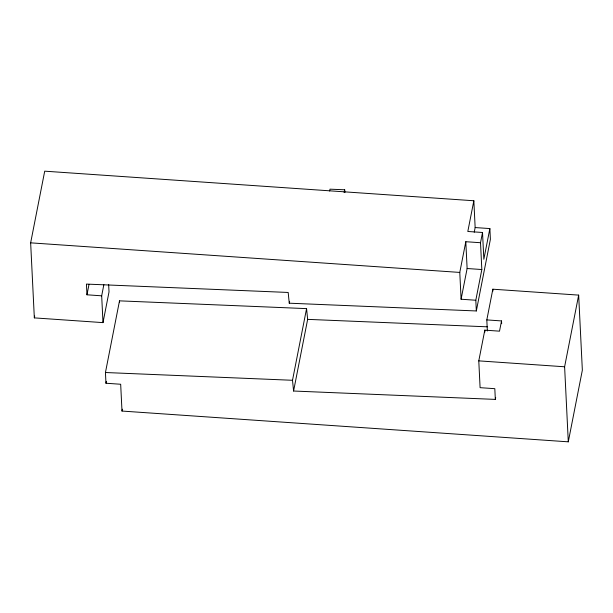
<?xml version="1.0" encoding="UTF-8"?>
<svg xmlns="http://www.w3.org/2000/svg" width="613" height="613" viewBox="0 0 613 613"><rect width="100%" height="100%" fill="white"/><g stroke="black" fill="none" stroke-linecap="round" stroke-linejoin="round"><path stroke-width="0.92" d="M108.654 284.509L109.022 291.903L102.992 322.622L34.336 317.886L30.65 242.84L44.711 171.173L473.841 200.757L475.152 227.561L474.24 232.212M34.336 317.886L34.696 316.024M103.865 284.647L101.681 295.818L86.962 294.799L88.977 284.562M487.358 331.005L486.814 319.909L492.844 289.198L578.664 295.114L582.35 370.16L568.289 441.827L121.995 411.055L120.677 384.251L105.965 383.24L105.444 372.52L119.504 300.853L306.569 308.615L307.649 319.365L293.589 391.025L495.335 399.4L495.702 397.538M105.965 383.24L106.333 381.378M121.995 411.055L122.362 409.193M475.152 227.561L489.871 228.572L490.392 239.3L476.332 310.96L289.259 303.197L289.627 301.335M293.589 391.025L292.508 380.282L306.569 308.615M329.633 191.034L330.001 189.172L344.682 189.785L344.95 192.467M344.131 192.574L344.682 189.785M480.515 242.725L481.833 269.528L475.811 300.24L461.091 299.228L459.781 272.425L465.803 241.714L480.515 242.725L482.523 232.488L467.811 231.476L473.841 200.757M461.091 299.228L467.121 268.517L465.803 241.714M489.871 228.572L483.841 259.291L482.523 232.488M495.335 399.4L494.814 388.68L480.094 387.669L478.784 360.865L484.806 330.146L499.518 331.166L501.526 320.928L486.814 319.909M568.289 441.827L564.611 366.781L578.664 295.114M307.649 319.365L487.404 326.821M105.444 372.52L292.508 380.282M467.121 268.517L481.833 269.528M30.65 242.84L459.781 272.425M478.784 360.865L564.611 366.781M289.259 303.197L288.179 292.455L86.441 284.08L86.962 294.799M501.526 320.928L501.664 323.695M492.844 289.198L492.936 291.045M484.806 330.146L484.898 332.001M475.811 300.24L476.332 310.96M119.504 300.853L119.589 302.638M101.681 295.818L102.992 322.622"/></g></svg>
